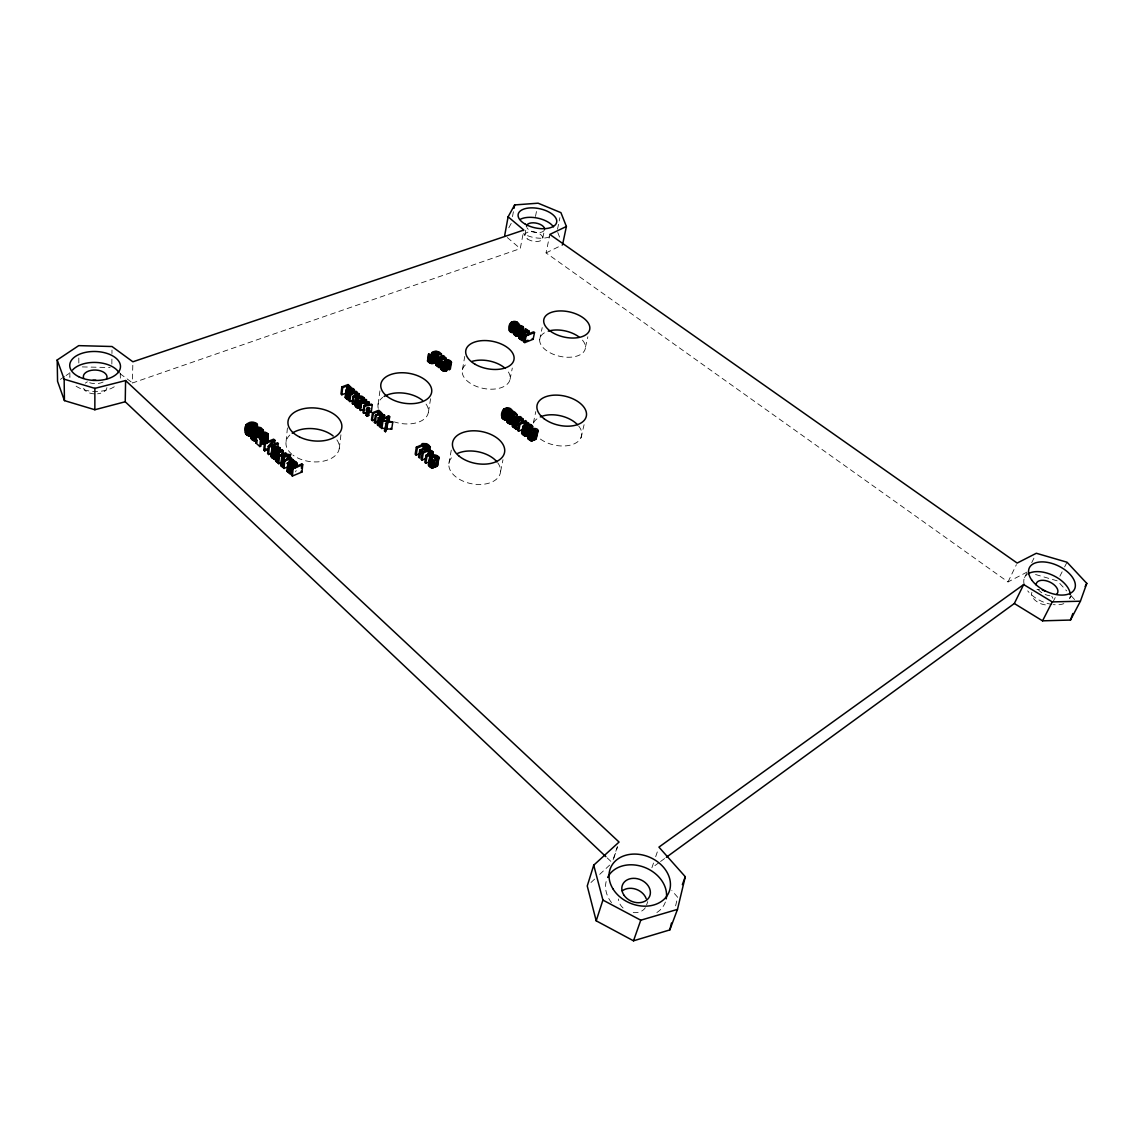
<?xml version="1.0" encoding="UTF-8"?>
<svg xmlns="http://www.w3.org/2000/svg" width="1144" height="1144" viewBox="0 0 1144 1144"><rect width="100%" height="100%" fill="white"/><g stroke="black" fill="none" stroke-linecap="round" stroke-linejoin="round"><path stroke-width="0.75" stroke-dasharray="5 3.75" d="M111.855 364.078L111.94 355.298M111.955 353.539L111.983 350.035M120.32 373.173L120.277 376.29A25.254 14.529 1.5 0 1 120.234 378.821M132.804 365.293L132.346 383.026L520.263 248.605L523.823 230.058M286.1 441.598L287.43 427.713M339.267 448.448L340.941 434.677M378.078 404.332L379.937 390.833M428.399 412.126L430.587 398.713M462.462 369.526L464.764 356.385M448.877 463.62L451.279 450.064M512.498 216.616L513.727 209.938M524.81 235.178L526.24 227.756M535.492 216.459L536.793 209.824M510.024 379.479L512.298 368.053M542.814 237.981L544.315 230.587M500.586 471.442L502.988 459.673M1027.126 572.043L1008.021 581.938L546.06 252.91L549.835 234.42M557.514 229.243L558.873 222.608M559.216 220.949L559.902 217.632M539.653 339.797L542.213 327.584M533.333 423.094L535.807 411.54M585.442 347.161L587.859 336.751M580.952 437.823L584.098 424.696M675.603 905.848L677.663 897.254L671.814 890.561M613.155 859.602L617.274 846.832M613.913 858.014L617.517 846.832M653.51 863.034L651.88 867.81L659.101 862.547M655.684 856.67L657.857 850.307M646.589 904.918L647.761 901.601M1008.021 581.938L1016.401 564.635M1031.731 562.648L1035.577 554.826M1024.538 577.634L1026.597 573.459M1059.873 576.247L1063.849 568.454M1064.635 566.895L1067.023 562.219M1052.952 602.03L1056.055 595.967M1071.099 595.724L1069.654 598.498A24.853 14.143 25.2 0 0 1070.269 596.067M508.808 227.799L511.268 223.294M590.976 882.51L594.708 879.021M599.685 874.388L609.638 865.107M295.552 471.886L296.196 470.513M660.546 861.504L664.878 858.343M60.389 379.393L64.65 376.49M66.08 375.532L68.912 373.587M546.06 252.91L562.533 244.83M82.325 366.909L110.096 367.539M1035.563 574.517L1057.485 580.923L1066.651 590.905M120.077 373.702L132.461 382.868M507.307 237.523L520.263 248.605M607.192 857.9L611.082 861.575M1071.227 595.881L1074.659 599.628M557.771 232.447L559.559 237.094M69.841 372.572L69.884 377.291A25.254 14.529 1.5 0 1 70.027 374.76M78.807 358L78.836 363.291M426.054 404.104A25.468 15.244 8.8 0 1 421.836 420.634A25.468 15.244 8.8 0 1 394.423 421.936M378.249 408.379A25.468 15.244 8.8 0 1 382.739 397.383M336.879 439.868A26.812 16.545 6.3 0 1 327.513 460.031A26.812 16.545 6.3 0 1 293.021 455.169M291.877 454.268A26.812 16.545 6.3 0 1 289.847 435.049M497.74 462.819A26.183 16.316 10.8 0 1 490.247 482.711A26.183 16.316 10.8 0 1 456.871 477.649A26.183 16.316 10.8 0 1 453.238 456.056M578.635 425.968A25.011 14.972 12.8 0 1 571.871 444.716A25.011 14.972 12.8 0 1 539.382 438.295M533.647 422.622A25.011 14.972 12.8 0 1 538.824 417.632M508.365 372A24.31 14.043 10.9 0 1 499.013 388.317A24.31 14.043 10.9 0 1 468.325 381.882A24.31 14.043 10.9 0 1 467.424 363.42M582.453 340.125A23.28 12.97 12.6 0 1 575.446 356.485A23.28 12.97 12.6 0 1 544.73 349.206A23.28 12.97 12.6 0 1 546.746 331.674M106.935 387.644A11.783 6.835 1.4 0 1 97.583 393.822M94.494 393.908A11.783 6.835 1.4 0 1 83.626 388.259M85.371 383.14A11.783 6.835 1.4 0 1 87.387 381.839M103.089 382.039A11.84 6.807 1.5 0 1 88.66 382.396M645.359 907.707A14.629 11.683 23.2 0 1 629.643 911.825M623.065 908.021A14.629 11.683 23.2 0 1 618.475 898.998M1045.344 604.876A11.597 6.65 25.3 0 1 1034.805 599.985A11.597 6.65 25.3 0 1 1031.917 592.263M1036.922 589.417A11.597 6.65 25.3 0 1 1039.51 589.475M1051.736 596.296A11.597 6.65 25.3 0 1 1052.866 598.326M1049.977 595.767A11.655 6.635 25.2 0 1 1037.608 588.86M544.301 230.273A9.181 4.633 11.8 0 1 535.506 232.404A9.181 4.633 11.8 0 1 526.812 227.527M665.393 902.044A31.417 24.939 23 0 1 654.74 913.756M611.525 902.63A31.417 24.939 23 0 1 606.992 878.892M1063.82 603.66A24.853 14.143 25.2 0 1 1053.381 604.633M1051.894 604.418A24.853 14.143 25.2 0 1 1027.698 590.876M1024.109 584.041A24.853 14.143 25.2 0 1 1026.84 574.703M549.535 236.837A19.591 9.881 11.8 0 1 523.351 233.691M114.271 386.758A25.254 14.529 1.5 0 1 74.017 384.57M527.427 238.967A9.152 4.662 11.7 0 0 542.513 239.167A9.152 4.662 11.7 0 0 531.502 231.674A9.152 4.662 11.7 0 0 527.427 238.967"/><path stroke-width="1.5" d="M605.891 856.67L125.239 401.758L94.852 409.738L94.88 388.359L64.15 379.179L57.2 359.974L78.721 345.631L112.026 346.518L132.876 361.79L523.823 230.058L508.108 216.802L514.657 204.933L538.095 203.189L560.932 212.655L566.394 226.483L562.533 244.83M125.239 401.758L125.583 380.552L94.88 388.359M356.213 397.626L357.6 400.371L360.403 400.7L359.488 407.822L358.372 408.308C352.867 407.092 353.882 396.525 359.33 396.153C362.162 394.98 366.723 399.242 362.047 400.228C358.172 394.008 354.854 399.871 360.403 400.7M349.749 398.012L350.464 392.321L349.349 392.807L348.477 399.928L345.402 397.726L346.317 395.638M519.719 336.122C517.717 336.965 512.583 335.421 514.357 332.747M513.198 423.852C510.939 424.91 505.448 423.008 507.45 420.048M528.957 331.417L523.866 334.12L522.508 340.855L521.564 340.154L522.994 333.018C513.556 327.227 534.42 334.077 524.767 329.229L525.725 328.8L528.843 331.074L528.099 335.378M349.349 392.807C339.21 388.374 358.744 384.556 353.753 393.536M284.284 457.243C281.024 457.686 285.585 459.502 283.269 459.731L281.624 458.329L281.967 457.185L287.087 454.211L290.505 454.711L288.531 455.512L290.118 456.942L289.16 457.328L287.559 455.898L284.284 457.243L283.569 466.58L282.582 467.067L280.852 465.351L282.182 464.006M245.445 432.818C242.628 425.925 248.834 420.163 255.012 422.679C258.644 423.008 257.228 428.642 256.056 424.696C252.981 419.662 242.313 426.941 251.251 428.228L250.679 435.535L249.292 436.164L246.446 434.62L245.445 432.818L246.418 431.102M245.56 433.433L246.403 424.338M245.903 434.034L246.089 424.91M246.446 434.62L246.46 426.712M247.605 427.742L247.819 424.81M247.161 435.178L247.004 427.298M247.919 428.786L248.262 424.395M247.89 435.578L248.892 423.995M248.605 435.907L249.177 428.585L247.719 427.856M249.392 428.013L249.721 423.623M249.292 436.164L249.85 428.857L251.251 428.228M250.607 423.337L250.035 430.644L252.509 430.387M250.679 435.535L250.507 429.572M250.908 430.459L251.48 423.151M257.343 440.926C250.836 442.399 248.763 434.834 251.537 429.801C255.541 423.966 267.467 427.899 262.519 436.164M250.951 438.324L252.309 423.065M251.28 438.924L251.537 429.801M251.837 439.539L253.081 423.094M252.538 440.068L253.124 432.747L251.852 431.617M253.353 429.043L253.811 423.208M253.396 433.676L253.739 429.286C270.971 423.523 253.325 440.683 253.739 429.286M254.111 427.784L254.454 423.409M253.339 440.497L254.383 428.9M254.683 428.071L255.026 423.68M254.24 440.797L254.826 433.49L253.124 432.747M254.855 432.933L255.498 424.038M270.971 456.141L272.286 447.418L276.147 446.131L280.065 447.719L280.18 449.335L277.949 450.65L274.417 447.476L273.016 448.62L276.147 451.179L275.49 458.501L274.274 459.059L271.957 457.729L270.971 456.141L271.628 454.74M271.657 448.319L273.173 450.85L276.147 451.179M255.713 429.086L256.056 424.696M255.241 440.983L255.827 433.662L254.826 433.49M255.727 432.632L256.299 425.311M256.871 427.141L257.1 424.224M264.05 432.732L265.308 432.175C273.387 435.807 261.618 438.424 258.244 435.85L261.533 438.824L260.918 446.131L259.86 446.56L255.755 442.828L256.342 435.507L266.652 435.135L266.452 433.862L264.05 432.732L263.692 437.122M256.585 432.432L256.942 428.042M256.256 441.026L256.857 433.705L261.19 432.532L263.006 430.316M257.228 427.699L257.471 424.781M257.4 432.332L257.757 427.942M257.7 436.536L257.929 433.605M258.172 432.332L258.515 427.956M258.887 432.432L259.245 428.056M259.516 432.618L259.874 428.242M259.917 435.935L260.46 427.527M259.902 439.096L260.146 436.179M260.703 431.831L260.946 428.9M259.86 446.56L260.46 439.239L256.342 435.507M260.832 436.922L261.19 432.532M261.089 432.246L261.332 429.329M261.633 436.407L261.99 432.017M262.19 435.85L262.562 431.474M262.891 429.715L261.79 443.829L265.337 443.901M263.048 443.958L263.663 436.651M264.35 435.807L264.593 432.89M264.25 444.001L264.865 436.693M264.965 436.036L265.208 433.118M267.81 449.635L264.65 450.893L263.821 450.135L264.436 442.814L273.63 439.182L274.903 440.311L274.517 444.701M265.637 436.379L265.88 433.462M264.65 450.893L265.966 436.593M266.195 436.779L266.452 433.862M266.423 443.586L267.053 436.279M267.081 439.339L267.582 433.504M266.938 443.343L267.567 436.036M267.453 441.598L267.982 433.905M267.596 442.742L268.239 434.32M264.436 442.814L265.279 443.572L273.216 440.426L268.254 446.26L267.625 453.582L268.625 454.497L271.671 453.267M268.625 454.497L269.255 447.175L268.254 446.26M271.114 456.656L271.872 447.862M271.443 457.185L272.1 449.864M271.957 457.729L272.615 450.407M272.915 451.222L273.187 448.305M272.515 458.172L273.473 448.005M273.616 450.65L273.888 447.733M273.116 458.515L273.773 451.194M274.031 451.866L274.417 447.476M273.702 458.801L274.36 451.48M274.274 459.059L274.932 451.737M274.917 451.508L275.318 447.118C276.848 445.96 280.995 448.348 278.006 449.535L275.318 447.118M275.246 455.441L275.632 451.051M281.524 462.576L278.778 463.692L277.921 462.92L278.678 462.605C271.714 461.675 275.647 448.834 282.339 449.964L283.197 450.736L282.797 455.112M275.704 460.975L276.49 452.666M275.89 461.289L276.333 452.981M276.176 461.59L276.562 453.968M276.662 461.947L276.848 454.268M277.677 450.107L277.935 447.175M278.192 446.417L277.62 442.742L270.341 445.645L274.903 440.311M278.035 450.293L278.307 447.375M277.22 462.219L277.334 454.626M278.392 450.564L278.664 447.647M278.678 450.865L278.936 447.947M277.921 462.92L277.892 454.883M279.036 452.981L279.308 450.05M279.007 455.24L279.279 452.309L283.197 450.736M279.565 452.624L280.065 447.719M278.778 463.692L279.451 456.37L278.564 455.097M280.108 451.866L280.323 448.133M280.852 465.351L281.696 457.457M281.939 454.354L282.339 449.964M281.124 465.966L281.967 457.185M281.424 466.28L282.11 458.944M281.939 466.666L282.625 459.345M282.582 467.067L283.483 457.586M291.634 466.166L292.235 460.474L293.45 459.974L290.605 458.715L291.62 458.286L290.762 457.514L283.855 460.331L283.154 467.667L284.012 468.439L287.273 467.095M284.012 468.439L284.713 461.118L283.855 460.331M286.086 456.499L286.358 453.567L285.5 452.795L280.351 454.883L277.792 453.51L279.279 452.309M287.287 458.83L287.559 455.898M290.59 468.64L290.876 465.708L290.276 474.116L289.418 473.344L290.147 473.03L287.115 471.285L287.902 463.02L290.347 461.962L294.694 464.135L295.61 463.291L292.95 461.218L292.649 464.135M287.287 471.6L288.145 462.734M287.544 471.9L288.474 462.462M288.617 465.179L288.903 462.262M288.245 472.415L288.96 465.079L287.902 463.02M289.332 462.033L289.618 459.101L292.235 460.474M288.932 472.715L288.96 465.079M290.218 457.629L290.505 454.711M290.004 462.176L290.29 459.244M290.104 465.822L290.39 462.891L293.765 464.521L290.104 464.736L289.217 463.62L290.39 462.891M289.418 473.344L289.647 465.379M290.59 462.376L290.891 459.445M290.633 465.822L290.919 462.905M291.091 462.619L291.377 459.702M291.134 465.951L291.777 459.988M291.749 463.163L292.035 460.231M292.449 462.29L292.735 459.373M292.249 467.91L291.52 475.246L292.392 476.033L301.959 472.029L302.731 464.721L301.859 463.935L292.249 467.91L293.121 468.697L292.392 476.033M292.578 466.781L292.878 463.849M293.164 462.905L293.322 459.831M293.808 464.721L294.108 461.804M294.637 465.308L294.938 462.391M295.667 464.893L295.967 461.976L294.079 460.689L292.95 461.218M295.438 467.767L295.738 464.836L297.011 463.577L295.967 461.976M295.996 467.481L296.296 464.564M296.396 467.181L296.754 462.819M296.639 466.123L296.94 463.191M296.625 466.866L297.011 463.577M301.401 468.325L301.859 463.935M440.168 359.845C427.47 352.009 453.11 361.833 441.713 355.67L443.715 355.712L445.96 358.301L440.411 360.861L439.267 367.782L438.324 367.038L439.468 360.117L440.168 359.845L439.31 365.036M341.827 386.944L342.671 387.644L347.132 385.928L350.722 386.743L348.019 385.585L348.963 385.228L348.119 384.527L341.827 386.944L340.983 394.051L341.813 394.766L346.274 393.036M341.813 394.766L342.671 387.644M345.245 397.254L346.303 389.275M345.402 397.726L346.274 390.604M345.788 395.996L346.146 393.15M346.618 390.19L347.132 385.928M345.745 398.198L346.603 391.091M346.832 391.377L347.19 388.531M346.246 398.698L347.118 391.577M347.418 388.903L347.762 386.057M347.447 392.263L348.648 388.96L352.095 391.863L351.751 394.709M346.789 399.099L347.662 391.992M347.962 389.089L348.319 386.243M347.819 392.02L348.162 389.174M347.361 399.428L348.234 392.306M348.305 391.806L348.648 388.96M347.919 399.685L348.806 392.578M349.12 391.491L349.463 388.645C350.822 387.644 354.812 389.718 352.095 390.862L349.463 388.645M349.935 391.319L350.293 388.474M275.618 460.646L276.133 459.673M355.984 395.123L357.042 392.02L356.199 391.305L349.907 393.75L349.02 400.872L349.864 401.573L352.981 400.357M350.765 391.348L351.122 388.502M349.864 401.573L350.75 394.466L349.907 393.75M350.75 394.466L355.441 392.635L357.757 393.679L352.995 396.353L352.095 403.474L352.938 404.175L357.014 402.574M353.911 393.178L354.297 389.975M352.938 404.175L353.839 397.068L352.995 396.353M354.912 396.897L355.441 392.635M355.126 405.619L356.041 398.055M356.284 395.81L356.642 392.964M355.283 406.091L356.199 398.97M355.312 404.747L356.385 398.655M355.627 406.578L356.528 399.456M356.142 407.078L357.042 399.957M357.414 399.399L357.786 396.553M356.685 407.478L359.302 394.122L356.342 392.278M357.257 407.807L359.03 393.522M358.944 396.968L359.23 393.836M357.829 408.079L358.744 400.958M358.372 408.308L359.302 401.201M359.488 407.822L359.359 404.833M366.18 402.845L366.552 400L365.665 399.27L360.675 402.831L359.745 409.952L365.065 409.938M361.461 399.899L361.833 397.054L359.373 396.982L362.033 399.213L363.048 398.255L361.833 397.054M360.532 410.61L361.447 403.489L360.675 402.831M361.819 400.085L362.19 397.24M361.676 403.074L362.534 397.483M362.905 402.545L363.277 399.699M363.477 400.414L363.849 397.569M363.377 402.216L364.107 397.955M363.678 401.887L364.235 398.312M361.447 403.489L367.524 402.602L363.906 405.562L362.977 412.684L363.763 413.356L371.299 411.911L372.272 404.804L371.414 404.089L365.708 405.305L369.34 402.345L368.64 401.758L362.577 402.674L366.552 400M363.763 413.356L364.693 406.22L363.906 405.562M366.023 415.272L366.981 408.151L368.582 407.507L369.669 408.422L368.711 415.544L367.11 416.187L366.023 415.272L367.639 414.628L368.711 415.544M367.11 416.187L368.053 409.066L366.981 408.151M368.954 405.191L369.34 402.345M381.023 416.473L381.724 412.841L378.75 410.238L372.458 412.769L371.485 419.891L372.343 420.62L375.461 419.347M372.343 420.62L373.316 413.499L372.458 412.769M377.978 421.936L375.232 423.065L374.374 422.336L375.346 415.215L380.294 412.712L378.006 411.597L373.316 413.499M375.232 423.065L376.204 415.944L375.346 415.215M377.62 414.443L378.006 411.597M376.204 415.944C380.552 411.783 387.887 415.973 378.249 417.66L377.263 424.781L378.121 425.511L380.866 424.381M378.75 414.729L379.15 411.883M379.207 414.914L379.608 412.069M379.551 415.129L379.951 412.283M378.121 425.511L379.122 418.389L378.249 417.66M379.779 415.358L380.18 412.512M379.751 418.532L380.351 414.257M380.065 418.404L380.652 414.128M380.28 418.304L380.866 414.028M380.351 419.419L379.35 426.555L380.208 427.284L381.209 420.148L380.351 419.419L386.629 416.859L387.487 417.589L381.209 420.148M381.681 417.174L382.082 414.328M382.125 417.36L382.525 414.514M381.896 420.735L386.543 421.664L384.398 430.83L385.457 431.731L386.872 428.9L391.72 429.129L392.764 422.007L388.159 421.078L389.26 419.076L388.202 418.189L386.801 420.963L381.896 420.735L380.895 427.856L385.514 428.786M382.439 417.56L382.84 414.714M382.854 419.548L383.254 416.702L384.627 415.329L381.424 413.627M381.867 428.685L382.882 421.564M383.412 419.29L383.812 416.445M383.955 417.617L384.355 414.772M384.069 418.747L384.541 415.058M385.728 427.37L386.129 424.524M385.457 431.731L387.887 421.778L392.764 422.007M386.872 421.85L387.616 416.387L388.703 415.944L389.689 416.759L388.846 421.921M387.787 421.035L388.202 418.189M386.872 428.9L387.887 421.778M388.188 420.062L388.703 415.944M441.484 354.011L435.692 356.242L434.577 363.163L430.158 363.22L431.774 352.895L432.89 351.837L436.036 351.094L439.325 352.095L441.484 354.011L440.912 357.471L442.885 358.787L441.069 359.488L438.295 357.872L440.926 357.557M430.158 363.22L427.498 360.989L428.6 354.068C430.616 353.196 432.16 357.714 434.877 355.455L431.717 353.267M428.085 361.704L428.6 354.068M428.843 362.405L429.944 355.484L429.186 354.783M429.486 362.863L429.944 355.484M416.202 455.14L417.331 448.005L423.437 445.388L425.082 446.761L426.068 446.332L424.395 444.944L425.454 444.573L428.113 445.974L428.786 445.059L426.698 443.743L422.737 443.543L421.75 443.972L422.436 444.544L416.33 447.161L415.186 454.297L416.202 455.14L420.763 453.167M431.259 357.114L431.974 352.524M430.83 363.477L431.931 356.542L430.602 355.941M431.517 363.62L432.632 356.699L435.692 356.242M432.232 363.663L433.347 356.742M434.019 355.741L434.577 352.28L437.694 352.152L439.368 353.725L435.178 354.94L433.218 353.653L434.577 352.28M432.99 363.606L434.105 356.685M419.748 450.035L418.59 457.171L419.605 458.029L420.763 450.893L427.856 447.833L426.841 446.989L419.748 450.035L420.763 450.893M433.762 363.435L434.877 356.513M435.135 355.426L435.692 351.98M435.664 355.384L436.236 351.923M436.193 355.384L436.751 351.937M436.679 355.469L437.237 352.009M438.324 367.038L439.024 366.766L435.707 364.764L436.922 357.271M437.137 355.598L437.694 352.152M435.821 365.065L437.122 357M437.551 355.798L438.109 352.338M436.021 365.365L437.437 356.771M429.1 453.124L430.358 449.935L429.343 449.077L422.25 452.152L421.078 459.287L422.093 460.131L426.054 458.401M422.751 449.663L423.437 445.388M436.322 365.651L437.823 356.57M437.923 356.041L438.481 352.595M437.065 366.151L438.195 359.23M422.093 460.131L423.266 452.995L428.557 450.707L431.488 452.452L425.983 455.283L424.796 462.419L425.811 463.277L428.871 461.933M437.78 366.438L438.91 359.516M424.61 449.606L425.454 444.573M438.438 366.623L439.568 359.702M425.668 447.39L426.14 444.53M426.283 447.576L426.755 444.73M426.912 448.005L427.384 445.159M427.313 448.405L427.784 445.559M441.784 361.49L440.64 368.411C441.041 371.013 447.49 372.815 446.689 369.383C445.531 347.404 451.794 373.058 441.784 361.49C442.542 360.975 448.362 365.88 445.588 361.504C444.859 358.172 451.022 359.874 451.48 362.29L450.307 369.212L449.134 369.669L446.546 367.367M427.241 450.679L427.956 446.417L429.186 445.888L430.33 446.846L429.629 451.122M441.083 369.212L442.227 362.29M425.811 463.277L426.998 456.141C431.831 456.628 435.792 450.765 429.572 450.264M441.455 369.669L442.614 362.748M427.856 454.983L428.557 450.707M428.628 450.221L429.1 447.375L430.33 446.846M441.956 370.127L443.114 363.206M442.528 370.527L443.672 363.606M444.301 362.577L444.873 359.13M443.071 370.828L444.229 363.906M429.257 455.369L429.958 451.093M444.53 364.064L445.402 358.873M443.615 371.042L445.76 358.601M430.058 454.197L430.544 451.351M445.002 364.965L445.988 357.972M436.679 459.902L432.475 456.37L431.245 457.3L431.931 459.173L434.82 460.503L433.605 467.639L431.717 467.982L428.428 465.022L429.786 456.799C431.989 452.023 443.572 456.957 436.679 459.902L435.464 467.038L433.361 465.265M444.201 371.199L445.359 364.278M428.657 465.594L430.158 456.313M430.502 454.497L430.988 451.651M444.73 371.271L445.903 364.35M429.072 466.18L429.786 456.799M430.258 458.73L430.745 455.87M445.259 371.285L446.417 364.35M431.116 456.985L431.603 454.139M446.646 364.007L447.232 360.546M429.701 466.781L430.273 459.044M445.76 371.214L446.918 364.292M431.031 459.817L431.517 456.957M431.703 456.699L432.375 451.379M446.832 365.637L447.704 360.46M431.445 459.502L431.917 456.656M432.046 456.027L432.761 451.751M446.203 371.071L447.361 364.164M430.358 467.267L430.902 459.645M432.146 456.384L432.632 453.524M431.746 460.646L433.004 452.123M446.775 370.756L448.162 363.005M447.604 367.667L448.233 360.532M431.045 467.667L431.56 460.131M448.091 367.982L448.763 360.76M431.717 467.982L432.246 460.531M448.491 368.368L449.263 361.075M448.805 368.783L449.663 361.447M449.006 369.212L449.964 361.861M432.361 468.268L433.576 461.132L434.82 460.503M449.134 369.669L450.164 362.29M433.605 467.639L433.762 463.206M450.135 366.709L450.722 363.263M434.806 458.63L435.292 455.784L437.666 457.757L436.593 458.672L433.39 455.97L435.292 455.784M435.735 458.887L436.221 456.027M436.164 459.101L436.651 456.256M436.579 459.402L437.065 456.556M436.922 459.731L437.408 456.885M435.464 467.038L437.323 459.631M436.107 466.752L438.066 459.244M437.609 462.333L438.095 459.488M436.851 466.366L438.91 457.085M437.365 465.98L439.082 457.543M504.718 235.306L508.108 216.802M514.042 208.265L514.657 204.933M509.209 330.444C507.021 322.865 514.757 318.161 519.061 323.995L517.917 324.438L515.215 322.265L512.011 323.266L512.455 324.653L514.786 325.582L513.47 332.318L510.267 331.746L509.623 329.257M509.409 330.873L510.925 322.522M510.453 327.213L511.425 322.165M509.766 331.317L510.624 322.894M510.267 331.746L511.082 324.581M510.796 332.103L512.626 322.794M512.441 325.94L513.098 322.579M511.339 332.375L512.655 325.64L511.582 325.01M512.984 325.768L513.642 322.393M511.868 332.604L512.655 325.64M513.513 325.654L514.171 322.293M512.383 332.804L514.7 322.236M513.155 330.487L513.828 327.127M512.855 329.014L513.899 328.986L515.215 322.265M515.272 329.386L514.4 329.057L515.715 322.336M513.842 333.934L516.173 322.479M513.999 334.363C510.71 314.514 535.664 333.533 515.329 327.627M514.328 334.792L516.602 322.665M516.316 326.269L516.988 322.908M514.829 335.235L516.159 328.5M516.616 325.554L517.274 322.193M516.745 326.683L517.417 323.323M515.415 335.621L516.745 328.886M517.016 327.098L517.674 323.738M516.044 335.921L517.803 326.111C530.072 325.296 512.712 332.704 517.803 326.111M516.731 336.136L518.075 329.4M518.246 329.157L518.918 325.783M518.775 329.1L519.433 325.725M517.46 336.279L518.804 329.543M519.262 329.1L519.934 325.74M501.916 417.503C499.556 409.609 508.122 404.161 512.483 410.71L511.268 411.239L508.365 408.78L504.904 410.01L505.376 411.611L507.879 412.627L506.477 419.576L505.319 420.163L502.516 418.489L501.887 417.017L502.902 415.687M502.13 417.989L503.746 409.166M518.218 336.322L519.548 329.586M519.733 329.172L520.406 325.811M502.516 418.489L504.289 408.751M518.961 336.264L520.835 325.94M521.564 340.154L518.947 337.995L520.334 330.716M520.577 329.486L521.249 326.126M519.061 338.281L520.506 330.459M503.045 418.976L504.433 412.026L503.417 409.609M519.276 338.567L521.635 326.369M504.475 413.198L505.176 409.724M520.477 333.433L521.149 330.058M503.617 419.376L505.562 409.452M519.591 338.838L520.935 332.089M520.82 334.191L521.821 329.143M505.391 412.655L506.077 409.194M504.204 419.691L505.591 412.741L504.433 412.026M506.034 411.368L506.735 407.907M520.306 339.296L521.664 332.561M522.308 329.815L522.98 326.455M505.977 412.441L506.663 408.98M504.761 419.934L505.591 412.741M522.636 330.244L523.308 326.869M521.006 339.582L522.365 332.847M522.808 330.659L523.48 327.298M506.191 414.042L507.235 408.837M505.319 420.163L506.721 413.213L507.879 412.627M522.465 334.048L523.137 330.673L526.068 332.175L522.679 332.289L521.678 331.288L523.137 330.673M507.807 408.78L506.42 415.715L508.451 416.159M506.148 417.689L507.192 412.469M522.965 334.162L523.637 330.802M506.978 415.73L508.365 408.78M507.507 415.801L508.908 408.866M506.878 421.435L509.395 409.009M507.049 421.921L508.494 414.843M509.151 412.698L509.852 409.223M507.393 422.422L508.808 415.472C511.954 403.031 524.939 422.779 508.808 415.472M509.566 412.97L510.267 409.495M523.852 341.884L525.21 335.135L533.576 331.846L534.52 332.561L533.133 339.282L524.796 342.599L523.852 341.884L528.013 340.226M507.936 422.908L509.337 415.958M510.009 413.442L510.724 409.967M508.565 423.351L509.967 416.402M510.31 413.913L511.011 410.453M524.796 342.599L526.168 335.85L534.52 332.561M510.453 414.357L511.153 410.882M510.424 416.645L511.125 413.184C524.381 412.012 505.591 420.849 511.125 413.184M509.237 423.68L510.653 416.731M527.913 334.105L528.599 330.745M509.981 423.923L511.397 416.974M528.156 334.448L528.843 331.074M511.625 416.259L512.326 412.784M510.753 424.067L512.183 417.117M512.183 416.173L512.884 412.712M512.712 416.173L513.427 412.712M511.568 424.109L512.984 417.16M513.213 416.244L513.928 412.784M513.685 416.387L514.4 412.912M512.383 424.038L513.799 417.088M514.128 416.602L514.843 413.127M514.013 418.161L514.457 420.034L517.288 421.207L515.858 428.156L513.813 427.513L512.355 426.026L514.013 418.161L516.116 417.388L520.863 419.633L521.65 418.79L518.604 416.659L517.889 420.12M512.483 426.354L514.314 417.889M512.712 426.683L514.614 416.902M513.027 426.984L514.457 420.034M513.813 427.513L515.243 420.549M514.557 427.813L516.001 420.863M516.344 418.861L517.231 414.443M519.119 427.956L516.173 429.272L515.158 428.457C520.792 410.667 510.724 420.163 518.203 420.806L519.991 420.02L517.388 418.489M517.202 422.179L517.917 418.704M516.173 429.272L517.603 422.308L523.094 419.462L520.634 416.673L518.604 416.659M524.267 427.584L525.568 421.821L526.526 421.407L525.511 420.592L519.033 423.452L517.588 430.401L518.604 431.202L523.194 429.172M518.604 431.202L520.048 424.252L524.653 422.222L527.556 423.652L526.44 428.857M521.836 423.552L522.565 420.091M522.25 422.179L522.98 418.704M522.179 423.251L522.908 419.791M528.242 435.163L524.796 435.935L521.592 433.104L523.051 426.154C523.838 425.639 530.029 430.787 526.926 426.111C525.897 422.479 532.546 424.338 532.99 426.898C532.26 427.212 526.183 422.765 529.3 427.141C530.387 430.873 523.466 428.9 523.051 426.154M522.093 433.976L524.653 422.222M522.508 434.463L524.281 425.611M523.051 434.949L524.524 427.999M524.896 427.799L525.997 422.579M523.652 435.392L525.125 428.428M525.439 428.056L526.54 422.851M524.224 435.707L526.998 423.151M526.197 428.6L527.298 423.394M524.796 435.935L526.283 428.971M525.396 436.093L526.883 429.143M525.954 436.164L527.441 429.214M526.497 436.164L527.97 429.214M526.998 436.093L528.485 429.129M527.441 435.935L528.928 428.986M534.277 433.576L533.147 434.162C519.376 428.171 544.644 425.639 535.993 433.018L531.259 429.929L531.03 431.931L534.277 433.576L532.761 440.526L531.631 441.112L527.942 438.581L530.115 425.253M527.684 438.038L529.572 429.601M527.942 438.581L529.429 431.617M529.901 429.072L530.644 425.597M530.316 428.299L531.059 424.839M528.385 439.124L529.872 432.175M530.344 429.472L531.088 425.997M530.673 429.915L531.417 426.455M529.014 439.696L531.66 426.912M530.516 433.404L531.259 429.929M529.672 440.168L531.76 429.672M530.344 440.54L531.846 433.59M531.002 440.84L532.503 433.891M531.631 441.112L533.147 434.162M533.633 432.604L534.377 429.129L536.765 431.002L535.821 431.86L532.589 429.3L534.377 429.129M532.589 438.652L533.347 435.163M532.375 438.295L534.477 439.982L535.993 433.018M534.477 439.982L536.579 432.761M535.063 439.711L537.251 432.403M535.735 439.353L537.894 430.387M536.193 438.981L538.08 430.802M125.583 380.552L619.061 842.056L593.722 865.179L587.244 885.985L596.196 920.82L633.504 940.811L669.812 929.915L677.477 909.394L685.285 876.719L658.93 847.118L1023.665 584.555L1052.237 601.901L1080.408 601.215L1086.8 583.383L1067.023 562.219L1036.335 553.267L1017.159 563.062L549.835 234.42L566.394 226.483M669.812 929.915L671.471 923.036M527.627 437.508L529.3 435.764M518.918 337.723L519.791 336.794M596.196 920.82L602.917 900.085L593.722 865.179M633.504 940.811L640.769 920.205L677.477 909.394M666.323 857.285L1014.328 603.517L1042.541 620.834L1070.484 620.048L1072.829 613.527M437.694 465.551L437.68 464.221M682.353 884.612L685.285 876.719M1014.328 603.517L1023.665 584.555M1042.541 620.834L1052.237 601.901M1085.156 586.5L1086.8 583.383M510.696 330.001L512.212 331.974M1070.484 620.048L1080.408 601.215M354.111 390.69L352.095 391.863M347.79 389.418L347.704 390.891L350.464 392.321M436.307 363.678L435.707 364.764M287.759 469.798L287.115 471.285M429.543 463.005L428.428 465.022M513.27 424.624L512.355 426.026M358.444 395.238L353.839 397.068M514.786 325.582L513.184 325.868M521.592 433.104L522.808 432.561M527.556 423.652L528.685 423.151L525.568 421.821M517.288 421.207L516.602 421.507L517.603 422.308M291.005 466.795L295.738 464.836M293.121 468.697L302.731 464.721M284.713 461.118L289.618 459.101M379.122 418.389L383.254 416.702M374.374 422.336L376.791 421.349M389.689 416.759L387.616 416.387M279.451 456.37L286.358 453.567M269.255 447.175L278.464 443.5M263.821 450.135L266.867 448.92M368.053 409.066L369.669 408.422M260.46 439.239L261.533 438.824M255.755 442.828L257.042 442.328M450.307 362.748L451.48 362.29M427.498 360.989L428.7 360.589M364.693 406.22L372.272 404.804M256.914 439.982L253.968 439.782M255.827 433.662L256.857 433.705M506.148 414.786L508.465 415.243M510.696 423.194L509.28 422.779M444.544 370.484L443.472 370.141M506.477 419.576L505.133 419.204M522.994 333.018L523.866 334.12M532.761 440.526L530.687 439.754M275.49 458.501L274.303 458.129M249.249 435.192L250.064 435.421M57.2 359.974L57.557 381.324L64.436 400.614L94.852 409.738M432.289 467.224L433.033 467.481M438.71 366.08L437.666 365.522M516.487 335.321L515.386 334.62M289.904 472.315L288.932 471.743M283.569 466.58L282.654 466.051M430.773 362.619L429.901 362.09M602.917 900.085L640.769 920.205M521.321 339.024L520.32 338.023M524.596 434.963L522.922 432.961M253.396 439.496L252.524 438.71M532.189 338.567L533.133 339.282M525.21 335.135L526.168 335.85M439.468 360.117L440.411 360.861M519.033 423.452L520.048 424.252M427.956 446.417L429.1 447.375M416.33 447.161L417.331 448.005M422.25 452.152L423.266 452.995M425.983 455.283L426.998 456.141M385.414 423.695L386.472 424.596M370.456 411.197L371.299 411.911M390.733 428.299L391.72 429.129M358.816 405.391L361.118 407.336M301.101 471.242L301.959 472.029M286.858 463.22L288.445 464.65M514.4 426.826L513.828 426.026M266.952 440.797L267.739 442.013M429.472 361.69L428.843 360.861M64.15 379.179L64.436 400.614M384.098 396.482A25.468 15.244 8.8 0 1 422.522 400.414M292.206 433.176A26.812 16.545 6.3 0 1 333.176 435.993M457.686 453.353A26.183 16.316 10.8 0 1 496.925 461.79M540.311 416.902A25.011 14.972 12.8 0 1 577.505 424.696M471.9 361.433A24.31 14.043 10.9 0 1 505.248 368.425M548.233 331.145A23.28 12.97 12.6 0 1 578.878 336.865M92.821 380.351A11.783 6.835 1.4 0 1 95.881 380.28M83.584 377.963A11.84 6.807 1.5 0 1 95.867 370.041A11.84 6.807 1.5 0 1 106.435 379.136M622.222 890.89A14.629 11.683 23.2 0 1 646.203 898.655M1042.313 590.047A11.597 6.65 25.3 0 1 1045.101 591.091M1036.106 584.884A11.655 6.635 25.2 0 1 1049.72 582.01A11.655 6.635 25.2 0 1 1056.555 594.337M526.526 226.269A9.181 4.633 11.8 0 1 535.621 223.008A9.181 4.633 11.8 0 1 544.615 229.1M607.65 877.419A31.417 24.939 23 0 1 643.943 867.138A31.417 24.939 23 0 1 666.237 898.884M1027.927 573.916A24.853 14.143 25.2 0 1 1053.738 575.747A24.853 14.143 25.2 0 1 1070.312 594.766M520.649 219.119A19.591 9.881 11.8 0 1 553.481 226.855M72.587 369.97A25.254 14.529 1.5 0 1 96.782 362.476A25.254 14.529 1.5 0 1 118.933 372.587M544.086 418.718A25.254 14.872 12.9 0 0 585.671 418.132A25.254 14.872 12.9 0 0 555.369 395.109A25.254 14.872 12.9 0 0 544.086 418.718M386.858 396.167A25.711 15.144 8.9 0 0 430.301 395.767A25.711 15.144 8.9 0 0 401.587 372.744A25.711 15.144 8.9 0 0 386.858 396.167M299.485 436.951A27.084 16.445 6.4 0 0 341.784 427.799A27.084 16.445 6.4 0 0 303.432 408.737A27.084 16.445 6.4 0 0 299.485 436.951M459.302 456.299A26.441 16.216 10.8 0 0 503.517 455.355A26.441 16.216 10.8 0 0 472.901 430.802A26.441 16.216 10.8 0 0 459.302 456.299M475.261 364.364A24.524 13.942 11 0 0 513.928 359.888A24.524 13.942 11 0 0 480.48 340.783A24.524 13.942 11 0 0 475.261 364.364M78.607 376.648A25.397 14.486 1.7 0 0 120.063 369.126A25.397 14.486 1.7 0 0 86.672 352.137A25.397 14.486 1.7 0 0 78.607 376.648M525.396 224.253A19.677 9.838 11.8 0 0 556.57 222.708A19.677 9.838 11.8 0 0 530.273 207.893A19.677 9.838 11.8 0 0 525.396 224.253M1031.974 580.365A24.982 14.1 25.1 0 0 1072.514 591.82A24.982 14.1 25.1 0 0 1051.393 563.263A24.982 14.1 25.1 0 0 1031.974 580.365M612.869 888.731A31.632 24.939 22.8 0 0 666.065 897.125A31.632 24.939 22.8 0 0 640.254 854.525A31.632 24.939 22.8 0 0 612.869 888.731M550.393 331.188A23.495 12.87 12.6 0 0 589.06 331.345A23.495 12.87 12.6 0 0 560.832 310.925A23.495 12.87 12.6 0 0 550.393 331.188M624.123 895.409A14.729 11.683 23 0 0 648.862 897.754A14.729 11.683 23 0 0 635.32 878.406A14.729 11.683 23 0 0 624.123 895.409"/></g></svg>
